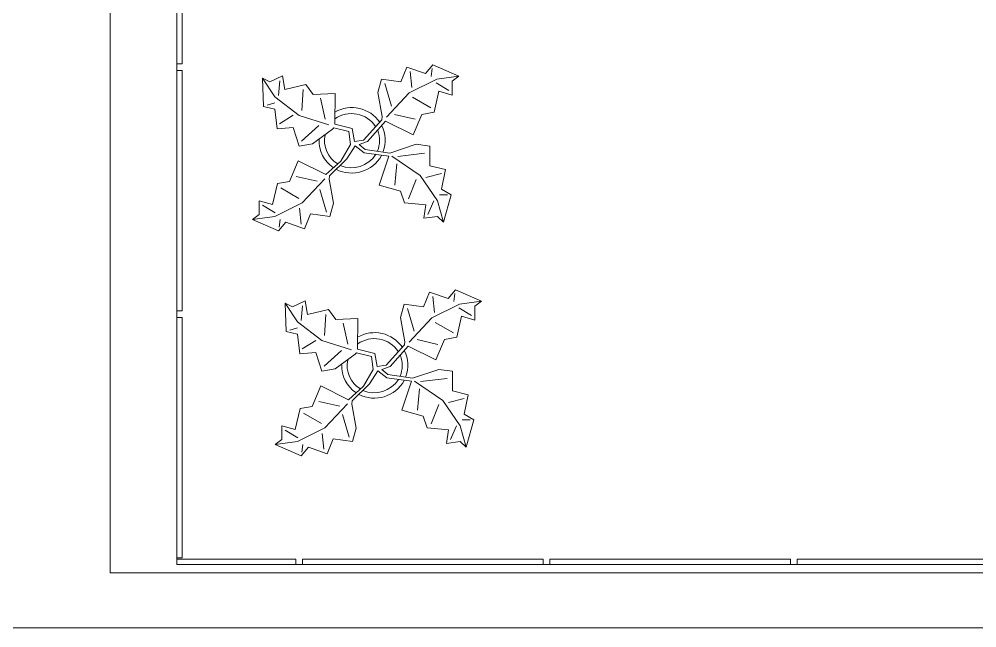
# Model space of a CAD drawing. Header units: millimetres. Extents: x 268 to 10756, y 109 to 4664.
# Drawn here: x 9364.2 to 9662.5, y 3367.6 to 3557.3 of the extents above; entities that cross this region are included whole.
import ezdxf

# ---------------------------------------------------------------- set-up
doc = ezdxf.new("R2010")
doc.units = ezdxf.units.MM
for name, color, linetype, lineweight in [('glass and window', 131, 'Continuous', 9), ('plants', 84, 'Continuous', 9), ('wall', 11, 'Continuous', 9)]:
    doc.layers.add(name, color=color, linetype=linetype, lineweight=lineweight)

# ---------------------------------------------------------------- blocks, each defined once
blk = doc.blocks.new('Plant - Rubber or Philodendron')
at = {"linetype": 'Continuous'}
for p, q in [((13.3837, 12.301), (14.68, 13.9039)), ((14.68, 13.9039), (19.3848, 11.8146)), ((8.8871, 10.7908), (9.9809, 13.4933)), ((9.9809, 13.4933), (13.3837, 12.301)), ((10.5828, 12.6946), (10.8893, 9.7953)), ((14.5816, 13.2037), (14.3848, 11.8033)), ((-16.2005, 11.4774), (-13.9899, 8.1064)), ((-16.2005, 11.4774), (-14.8639, 10.7964)), ((-16.0159, 6.3329), (-16.2005, 11.4774)), ((-14.8639, 10.7964), (-12.6195, 11.8975)), ((-13.3174, 8.325), (-13.0735, 11.0065)), ((-12.6195, 11.8975), (-12.1909, 9.4345)), ((4.6914, 8.8812), (5.3859, 11.2828)), ((5.3859, 11.2828), (8.8871, 10.7908)), ((5.9878, 10.4842), (7.1971, 6.3869)), ((15.3859, 11.3055), (10.3916, 8.7942)), ((15.2875, 10.6053), (17.5907, 9.2105)), ((19.3848, 11.8146), (15.3859, 11.3055)), ((19.3848, 11.8146), (18.1868, 10.9119)), ((18.1868, 10.9119), (18.1925, 8.4119)), ((-12.1909, 9.4345), (-8.3829, 10.3)), ((-8.8369, 9.409), (-9.0894, 5.6095)), ((-8.3829, 10.3), (-7.0549, 8.501)), ((-7.0549, 8.501), (-3.0284, 8.6941)), ((-3.0284, 8.6941), (-3.0709, 3.1041)), ((4.6914, 8.8812), (5.5014, 4.4831)), ((10.3916, 8.7942), (6.2847, 4.4028)), ((15.7909, 9.1065), (14.8995, 5.3044)), ((18.1925, 8.4119), (15.7909, 9.1065)), ((-15.3434, 6.5514), (-13.9984, 6.9884)), ((-13.9899, 8.1064), (-9.5434, 4.7185)), ((-4.8529, 4.012), (-5.7184, 7.82)), ((14.2977, 6.1031), (10.9934, 7.9956)), ((-14.0069, 5.8704), (-16.0159, 6.3329)), ((-13.5868, 2.2894), (-14.0069, 5.8704)), ((14.8995, 5.3044), (12.7005, 4.8994)), ((-13.1329, 3.1804), (-10.6614, 4.727)), ((-9.5434, 4.7185), (-4.1917, 2.9888)), ((2.1141, 0.2298), (5.4346, 3.9146)), ((6.1032, 3.6844), (2.8262, -0.031)), ((5.4346, 3.9146), (5.5014, 4.4831)), ((11.1089, 1.1958), (6.1032, 3.6844)), ((7.7005, 4.8881), (11.5025, 3.9967)), ((12.7005, 4.8994), (11.1089, 1.1958)), ((-10.6784, 2.491), (-13.5868, 2.2894)), ((-9.5858, -0.8715), (-10.6784, 2.491)), ((-9.1318, 0.0195), (-5.9793, 2.9025)), ((-7.1228, -0.443), (-3.5248, 2.2131)), ((-3.5248, 2.2131), (-3.3011, 2.4355)), ((-3.3011, 2.4355), (-0.5306, 1.7947)), ((-3.0709, 3.1041), (0.0797, 2.3163)), ((-0.5306, 1.7947), (-0.2255, -0.5527)), ((-0.5306, 1.7947), (-0.5306, 1.7947)), ((0.0797, 2.3163), (0.4866, -0.031)), ((0.4866, -0.031), (2.1141, 0.2298)), ((-7.1228, -0.443), (-9.5858, -0.8715)), ((-2.019, -3.6148), (-0.2255, -0.5527)), ((-0.9375, -3.1608), (0.5883, -0.8135)), ((0.5883, -0.8135), (2.2447, -2.0916)), ((2.8262, -0.031), (1.3003, -0.5527)), ((1.3003, -0.5527), (2.4193, -1.4655)), ((2.4193, -1.4655), (6.895, -2.1175)), ((11.6605, -0.5413), (6.895, -2.1175)), ((11.6605, -0.5413), (14.1354, -0.8948)), ((14.1354, -0.8948), (14.1354, -4.4304)), ((-4.0579, -6.2781), (-0.9375, -3.1608)), ((2.2447, -2.0916), (6.7108, -2.6626)), ((4.943, -7.9659), (6.7108, -2.6626)), ((12.3677, -6.1981), (7.219, -2.6772)), ((8.3544, -2.7453), (13.1973, -2.1704)), ((-11.3237, -7.2629), (-9.7321, -3.5593)), ((-9.7321, -3.5593), (-4.7264, -6.0479)), ((-2.019, -3.6148), (-4.7264, -6.0479)), ((8.125, -4.0768), (7.7715, -7.9659)), ((14.1354, -4.4304), (16.9638, -5.1375)), ((16.9638, -5.1375), (16.2567, -8.673)), ((-6.3237, -7.2516), (-10.1257, -6.3602)), ((-9.0148, -11.1577), (-4.9047, -6.8122)), ((-4.1246, -6.8466), (-4.0579, -6.2781)), ((-3.3146, -11.2447), (-4.1246, -6.8466)), ((10.2463, -10.4408), (11.6605, -6.9053)), ((15.5496, -10.7943), (12.3677, -6.1981)), ((16.2567, -5.8446), (13.4283, -6.5517)), ((-14.4141, -11.4699), (-13.5228, -7.6679)), ((-13.5228, -7.6679), (-11.3237, -7.2629)), ((-12.921, -8.4665), (-9.6166, -10.359)), ((8.8321, -9.0266), (4.943, -7.9659)), ((16.2567, -8.673), (18.0245, -9.7337)), ((-4.611, -12.8477), (-5.8203, -8.7504)), ((9.5392, -11.1479), (8.8321, -9.0266)), ((17.3174, -9.7337), (15.9032, -9.7337)), ((18.0245, -9.7337), (16.6103, -14.6834)), ((-16.8157, -10.7754), (-14.4141, -11.4699)), ((-16.8101, -13.2754), (-16.8157, -10.7754)), ((-13.9107, -12.9688), (-16.2139, -11.574)), ((-14.0091, -13.669), (-9.0148, -11.1577)), ((-9.206, -15.0581), (-9.5126, -12.1588)), ((-3.3146, -11.2447), (-4.0092, -13.6463)), ((13.4283, -11.5015), (9.5392, -11.1479)), ((13.0748, -13.9763), (13.4283, -11.5015)), ((14.8425, -10.7943), (13.7819, -13.2692)), ((16.6103, -14.6834), (15.5496, -10.7943)), ((-18.008, -14.1781), (-16.8101, -13.2754)), ((-18.008, -14.1781), (-14.0091, -13.669)), ((-7.5103, -13.1543), (-8.6042, -15.8568)), ((-4.0092, -13.6463), (-7.5103, -13.1543)), ((15.5496, -13.6228), (13.0748, -13.9763)), ((16.6103, -14.6834), (15.5496, -13.6228)), ((-13.3032, -16.2674), (-18.008, -14.1781)), ((-12.0069, -14.6645), (-13.3032, -16.2674)), ((-13.2048, -15.5672), (-13.008, -14.1668)), ((-8.6042, -15.8568), (-12.0069, -14.6645))]:
    blk.add_line(p, q, dxfattribs=at)
for centre, radius, start, end in [((0, 0), 6.1275, 34.37569, 120.1028), ((-0.0601, -0.2075), 5.2461, 33.82192, 124.9414), ((-0.2664, 0.1682), 5.2775, 338.4094, 20.03007), ((-0.098, 0.1364), 6.1288, 341.2017, 26.09184), ((0.0308, 0.1664), 6, 178.6147, 235.1169), ((0.0308, 0.1664), 5, 168.1647, 238.6725), ((-0.0234, 0.3825), 6.1492, 242.5812, 331.2714), ((-0.1102, 0.4886), 5.2883, 247.3711, 327.472)]:
    blk.add_arc(centre, radius, start, end, dxfattribs=at)

msp = doc.modelspace()

# ---------------------------------------------------------------- linework, layer by layer
at = {"layer": 'glass and window'}
for points in [[(9413.34, 3543.39), (9413.34, 3562.56)], [(9414.97, 3562.56), (9414.97, 3543.39), (9413.34, 3543.39), (9413.34, 3541.31)], [(9413.34, 3466.4), (9413.34, 3541.31), (9414.97, 3541.31), (9414.97, 3466.4), (9413.34, 3466.4), (9413.34, 3464.32)], [(9413.34, 3389.4), (9413.34, 3464.32), (9414.97, 3464.32), (9414.97, 3389.4), (9413.34, 3389.4), (9413.34, 3387.32)], [(9392.54, 3395.33), (9392.54, 3391.69)], [(9413.34, 3388.95), (9450.38, 3388.95), (9450.38, 3387.32), (9452.46, 3387.32)], [(9527.38, 3387.32), (9452.46, 3387.32), (9452.46, 3388.95), (9527.38, 3388.95), (9527.38, 3387.32), (9529.46, 3387.32)], [(9604.38, 3387.32), (9529.46, 3387.32), (9529.46, 3388.95), (9604.38, 3388.95), (9604.38, 3387.32), (9606.46, 3387.32)], [(9681.37, 3387.32), (9606.46, 3387.32), (9606.46, 3388.95), (9681.37, 3388.95), (9681.37, 3387.32), (9683.45, 3387.32)], [(9450.38, 3387.32), (9413.34, 3387.32)]]:
    msp.add_lwpolyline(points, dxfattribs=at)
at = {"layer": 'wall'}
for p, q in [((9392.54, 3997.49), (9392.54, 3384.72)), ((9392.54, 3384.72), (10015.84, 3384.72)), ((9335.34, 3367.56), (10033, 3367.56))]:
    msp.add_line(p, q, dxfattribs=at)

# ---------------------------------------------------------------- block references
at = {"layer": 'plants', "xscale": 1.71659794583077, "yscale": 1.71659794583077, "zscale": 1.71659794583077}
for p in [(9467.82, 3519.2), (9474.88, 3449.06)]:
    msp.add_blockref('Plant - Rubber or Philodendron', p, dxfattribs=at)

doc.saveas('drawing.dxf')
